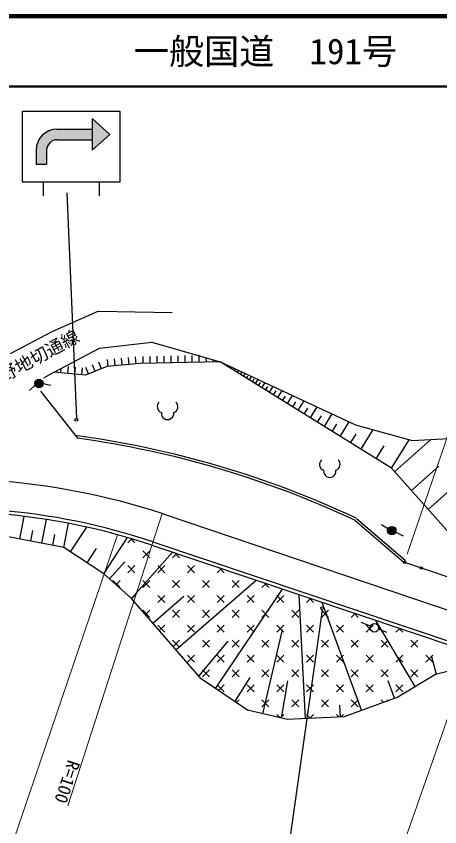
# Model space of a CAD drawing. Units: millimetres, scale not verified. Extents: x 40000 to 680000, y 20000 to 380000.
# Drawn here: x 199969 to 260303, y 264528 to 380000 of the extents above; entities that cross this region are included whole.
import ezdxf
from ezdxf.enums import TextEntityAlignment as Align

# ---------------------------------------------------------------- set-up
doc = ezdxf.new("R2010")
doc.units = ezdxf.units.MM
doc.header["$LTSCALE"] = 1000
for name, color, linetype, lineweight in [('M-BGD', 7, 'Continuous', 25), ('M-BGD-EXST', 7, 'Continuous', 25), ('M-STR-HTXT', 7, 'Continuous', 13), ('M-STR-STRC', 7, 'Continuous', 25), ('M-TTL', 2, 'Continuous', 13), ('M-TTL-LINE', 7, 'Continuous', 50), ('M-TTL-TXT', 7, 'Continuous', 50)]:
    doc.layers.add(name, color=color, linetype=linetype, lineweight=lineweight)
doc.styles.add('ＭＳ ゴシック', font='')
doc.styles.get('ＭＳ ゴシック').set_extended_font_data('MS Gothic')

msp = doc.modelspace()

# ---------------------------------------------------------------- hatches: boundary and pattern name
at = {"layer": 'M-BGD'}
for points in [[(203675, 327299, -0.41421), (202830, 327222, -0.41421), (202753, 328067, -1)], [(253890, 307152, -1), (253042, 306303, -0.41421), (253042, 307152, -0.41421)]]:
    msp.add_hatch(color=256, dxfattribs=at).paths.add_polyline_path(points)
at = {"layer": 'M-STR-STRC'}
for points in [[(210795, 363909), (210795, 365409), (213295, 363159), (210795, 360909), (210795, 362409)], [(205795, 363909), (210795, 363909), (210795, 362409), (205795, 362409, 0.41421), (204295, 360909), (204295, 358909), (202795, 358909), (202795, 360909, -0.41421)]]:
    msp.add_hatch(color=256, dxfattribs=at).paths.add_polyline_path(points)

# ---------------------------------------------------------------- linework, layer by layer
at = {"layer": 'M-BGD'}
for p, q in [((205096, 335102), (211645, 337997)), ((211645, 337997), (222192, 337790)), ((199168, 331931), (205096, 335102)), ((205383, 329280), (211841, 332690)), ((211841, 332690), (219286, 333563)), ((219286, 333563), (229005, 330783)), ((217057, 330457), (216970, 331453)), ((218054, 330517), (218030, 331517)), ((219054, 330541), (219030, 331541)), ((220054, 330566), (220029, 331565)), ((221053, 330590), (221029, 331590)), ((222053, 330614), (222029, 331614)), ((223053, 330638), (223029, 331638)), ((224053, 330663), (224028, 331662)), ((225052, 330687), (225028, 331686)), ((226052, 330711), (226028, 331711)), ((211207, 329411), (210828, 330336)), ((212132, 329789), (211753, 330715)), ((213072, 330110), (212985, 331107)), ((214068, 330197), (213981, 331193)), ((215064, 330284), (214977, 331280)), ((216060, 330370), (215974, 331366)), ((227052, 330735), (227037, 331346)), ((228051, 330759), (228044, 331057)), ((229005, 330783), (248299, 321812)), ((229360, 330562), (229386, 330604)), ((229785, 330298), (229844, 330393)), ((205383, 329280), (203832, 328452)), ((206332, 329189), (206392, 329813)), ((207328, 329093), (207423, 330089)), ((208323, 328998), (208419, 329993)), ((209319, 328903), (209414, 329898)), ((210281, 329032), (209902, 329958)), ((230210, 330034), (230298, 330176)), ((230634, 329770), (230757, 329968)), ((231059, 329506), (231206, 329742)), ((231484, 329242), (231671, 329543)), ((231908, 328978), (232086, 329264)), ((232333, 328714), (232584, 329118)), ((232758, 328450), (232967, 328787)), ((233182, 328186), (233498, 328694)), ((233607, 327922), (233847, 328309)), ((234031, 327658), (234411, 328269)), ((202671, 327427), (201858, 326695)), ((203812, 327682), (204895, 327457)), ((234499, 327368), (234772, 327807)), ((234966, 327078), (235416, 327802)), ((235495, 326748), (235805, 327247)), ((236025, 326419), (236555, 327272)), ((203418, 326591), (208692, 319870)), ((236625, 326046), (236977, 326611)), ((237226, 325673), (237847, 326672)), ((237907, 325249), (238305, 325890)), ((238588, 324826), (239312, 325991)), ((239360, 324346), (239812, 325073)), ((240132, 323866), (240973, 325218)), ((241008, 323322), (241520, 324146)), ((241883, 322777), (242856, 324342)), ((243869, 321543), (244992, 323349)), ((242876, 322160), (243457, 323094)), ((246121, 320143), (247414, 322223)), ((244995, 320843), (245654, 321903)), ((248299, 321812), (256364, 319537)), ((249082, 318303), (250821, 321101)), ((247601, 319223), (248376, 320469)), ((251250, 316955), (252383, 318780)), ((253417, 315608), (255935, 319658)), ((253876, 315095), (258971, 319644)), ((256364, 319537), (261638, 319847)), ((256265, 312418), (260183, 315916)), ((258655, 309742), (265645, 315983)), ((200482, 305508), (201104, 308744)), ((248452, 308452), (255389, 302503)), ((203608, 304908), (204261, 308309)), ((206753, 304304), (207417, 307761)), ((207707, 303679), (210025, 307220)), ((248225, 308186), (255161, 302237)), ((252920, 306975), (251979, 307536)), ((202045, 305208), (202340, 306746)), ((205181, 304606), (205482, 306173)), ((254023, 306504), (255104, 305963)), ((212440, 300581), (215811, 305731)), ((215875, 304971), (216359, 305454)), ((216403, 305443), (216875, 304971)), ((219440, 305113), (265419, 289672)), ((210074, 302130), (211397, 304152)), ((217996, 303849), (218996, 302849)), ((217996, 302849), (218996, 303849)), ((219281, 304639), (265191, 289222)), ((216369, 297066), (222253, 303642)), ((222239, 302849), (222879, 303489)), ((222455, 303633), (223239, 302849)), ((213259, 299849), (215424, 302269)), ((215875, 301728), (216875, 300728)), ((215875, 300728), (216875, 301728)), ((220118, 301728), (221118, 300728)), ((220118, 300728), (221118, 301728)), ((224360, 301728), (225360, 300728)), ((224360, 300728), (225360, 301728)), ((228878, 301453), (229603, 300728)), ((255389, 302503), (255161, 302237)), ((228603, 300728), (229214, 301339)), ((213754, 299607), (214754, 298607)), ((214206, 299059), (214754, 299607)), ((217996, 299607), (218996, 298607)), ((217996, 298607), (218996, 299607)), ((222239, 299607), (223239, 298607)), ((222239, 298607), (223239, 299607)), ((222698, 289748), (234144, 299648)), ((226482, 299607), (227482, 298607)), ((226482, 298607), (227482, 299607)), ((230724, 299607), (231724, 298607)), ((230724, 298607), (231724, 299607)), ((234967, 298607), (235549, 299189)), ((235301, 299273), (235967, 298607)), ((228348, 284210), (237878, 298394)), ((216409, 297019), (216875, 297485)), ((219427, 293530), (223857, 297362)), ((220118, 297485), (221118, 296485)), ((220118, 296485), (221118, 297485)), ((224360, 297485), (225360, 296485)), ((224360, 296485), (225360, 297485)), ((228603, 297485), (229603, 296485)), ((228603, 296485), (229603, 297485)), ((232846, 297485), (233846, 296485)), ((232846, 296485), (233846, 297485)), ((237088, 297485), (238088, 296485)), ((237088, 296485), (238088, 297485)), ((241172, 279930), (240267, 297592)), ((241331, 296485), (241884, 297038)), ((241724, 297093), (242331, 296485)), ((249150, 281118), (243540, 296492)), ((217996, 295364), (218996, 294364)), ((218377, 294744), (218996, 295364)), ((222239, 295364), (223239, 294364)), ((222239, 294364), (223239, 295364)), ((226482, 295364), (227482, 294364)), ((226482, 294364), (227482, 295364)), ((230724, 295364), (231724, 294364)), ((230724, 294364), (231724, 295364)), ((234967, 295364), (235967, 294364)), ((234967, 294364), (235967, 295364)), ((239210, 295364), (240210, 294364)), ((239210, 294364), (240210, 295364)), ((243452, 295364), (244452, 294364)), ((243452, 294364), (244452, 295364)), ((247695, 294364), (248219, 294888)), ((248147, 294912), (248695, 294364)), ((250423, 293085), (249099, 293627)), ((256810, 284490), (251186, 293925)), ((220118, 293243), (221118, 292243)), ((220344, 292469), (221118, 293243)), ((224360, 293243), (225360, 292243)), ((224360, 292243), (225360, 293243)), ((228603, 293243), (229603, 292243)), ((228603, 292243), (229603, 293243)), ((232846, 293243), (233846, 292243)), ((232846, 292243), (233846, 293243)), ((235088, 280628), (237917, 292598)), ((237088, 293243), (238088, 292243)), ((237088, 292243), (238088, 293243)), ((241331, 293243), (242331, 292243)), ((241331, 292243), (242331, 293243)), ((245574, 293243), (246574, 292243)), ((245574, 292243), (246574, 293243)), ((249816, 293243), (250816, 292243)), ((249816, 292243), (250816, 293243)), ((251562, 292711), (252735, 292258)), ((254059, 292243), (254554, 292737)), ((254570, 292732), (255059, 292243)), ((222239, 291121), (223239, 290121)), ((222312, 290194), (223239, 291121)), ((225968, 285967), (230151, 290991)), ((226482, 291121), (227482, 290121)), ((226482, 290121), (227482, 291121)), ((230724, 291121), (231724, 290121)), ((230724, 290121), (231724, 291121)), ((234967, 291121), (235967, 290121)), ((234967, 290121), (235967, 291121)), ((239210, 291121), (240210, 290121)), ((239210, 290121), (240210, 291121)), ((243452, 291121), (244452, 290121)), ((243452, 290121), (244452, 291121)), ((247695, 291121), (248695, 290121)), ((247695, 290121), (248695, 291121)), ((251938, 291121), (252938, 290121)), ((251938, 290121), (252938, 291121)), ((256180, 291121), (257180, 290121)), ((256180, 290121), (257180, 291121)), ((224360, 289000), (225360, 288000)), ((224360, 288000), (225360, 289000)), ((228603, 289000), (229603, 288000)), ((228603, 288000), (229603, 289000)), ((232846, 289000), (233846, 288000)), ((232846, 288000), (233846, 289000)), ((237088, 289000), (238088, 288000)), ((237088, 288000), (238088, 289000)), ((241331, 289000), (242331, 288000)), ((241331, 288000), (242331, 289000)), ((245574, 289000), (246574, 288000)), ((245574, 288000), (246574, 289000)), ((249816, 289000), (250816, 288000)), ((249816, 288000), (250816, 289000)), ((254059, 289000), (255059, 288000)), ((254059, 288000), (255059, 289000)), ((258302, 289000), (259302, 288000)), ((258302, 288000), (259302, 289000)), ((259815, 286240), (259184, 288729)), ((226482, 286879), (227482, 285879)), ((226482, 285879), (227482, 286879)), ((230724, 286879), (231724, 285879)), ((230724, 285879), (231724, 286879)), ((234967, 286879), (235967, 285879)), ((234967, 285879), (235967, 286879)), ((239210, 286879), (240210, 285879)), ((239210, 285879), (240210, 286879)), ((243452, 286879), (244452, 285879)), ((243452, 285879), (244452, 286879)), ((247695, 286879), (248695, 285879)), ((247695, 285879), (248695, 286879)), ((251938, 286879), (252938, 285879)), ((251938, 285879), (252938, 286879)), ((256180, 286879), (257180, 285879)), ((256180, 285879), (257180, 286879)), ((231126, 282343), (233276, 285783)), ((237748, 280000), (238668, 285323)), ((253847, 282832), (252937, 285327)), ((228603, 284757), (229603, 283757)), ((228771, 283925), (229603, 284757)), ((232846, 284757), (233846, 283757)), ((232846, 283757), (233846, 284757)), ((237088, 284757), (238088, 283757)), ((237088, 283757), (238088, 284757)), ((241331, 284757), (242331, 283757)), ((241331, 283757), (242331, 284757)), ((245574, 284757), (246574, 283757)), ((245574, 283757), (246574, 284757)), ((249816, 284757), (250816, 283757)), ((249816, 283757), (250816, 284757)), ((254059, 284757), (255059, 283757)), ((254059, 283757), (255059, 284757)), ((231309, 282220), (231724, 282636)), ((234967, 282636), (235967, 281636)), ((234967, 281636), (235967, 282636)), ((239210, 282636), (240210, 281636)), ((239210, 281636), (240210, 282636)), ((243452, 282636), (244452, 281636)), ((243452, 281636), (244452, 282636)), ((246166, 280186), (246081, 281846)), ((247695, 282636), (248695, 281636)), ((247695, 281636), (248695, 282636)), ((251938, 282636), (252304, 282269)), ((252724, 282422), (252938, 282636)), ((237088, 280515), (237559, 280044)), ((237607, 280033), (238088, 280515)), ((241331, 280515), (241880, 279966)), ((241777, 279961), (242331, 280515)), ((245574, 280515), (245915, 280173)), ((246249, 280190), (246574, 280515))]:
    msp.add_line(p, q, dxfattribs=at)
for points in [[(229005, 330783), (217631, 330507), (212875, 330093), (209842, 328852), (205383, 329280)], [(268927, 298237), (253417, 315608), (229005, 330783)], [(267035, 288070), (259693, 286209), (254317, 283003), (246665, 280212), (238600, 279798), (232913, 281142), (226295, 285588), (216369, 297066), (212440, 300581), (206753, 304304), (193828, 306785), (187521, 306992), (176457, 305338), (166427, 299134), (162933, 282494)], [(356138, 270398), (349589, 271363), (342765, 272880), (335665, 275017), (255161, 302237)]]:
    msp.add_lwpolyline(points, dxfattribs=at)
for centre, radius in [((203214, 327683), 600), ((208533, 322498), 200), ((253466, 306728), 600), ((255305, 302186), 150), ((257674, 301388), 150), ((243551, 295665), 200), ((250985, 292872), 600)]:
    msp.add_circle(centre, radius, dxfattribs=at)
for centre, radius, start, end in [((220936, 324367), 883, 131.56305, 251.28604), ((222112, 324370), 883, 289.00117, 48.72415), ((221526, 323413), 882, 172.28376, 8.00344), ((190135, 184363), 137122, 64.86715, 82.35318), ((190135, 184363), 136772, 64.86715, 82.20238), ((244045, 316147), 883, 131.56305, 251.28604), ((245222, 316150), 883, 289.00117, 48.72415), ((244636, 315192), 882, 172.28376, 8.00344), ((190282, 218526), 91365, 71.38932, 99.72312), ((190282, 218526), 90865, 71.38932, 99.65956)]:
    msp.add_arc(centre, radius, start, end, dxfattribs=at)
at = {"layer": 'M-BGD-EXST'}
msp.add_line((220762, 309175), (266156, 293818), dxfattribs=at)
msp.add_arc((189158, 210972), 103163, 72.1605, 99.64229, dxfattribs=at)
at = {"layer": 'M-STR-HTXT'}
for p, q in [((255679, 303358), (269173, 343063)), ((220762, 309175), (207345, 267495)), ((214373, 306139), (199454, 262143)), ((263866, 287063), (249907, 247151))]:
    msp.add_line(p, q, dxfattribs=at)
at = {"layer": 'M-STR-STRC'}
for p, q in [((200795, 366409), (200795, 357800)), ((214795, 366409), (200795, 366409)), ((214795, 356409), (214795, 366409)), ((210795, 365409), (210795, 360909)), ((210795, 365409), (213295, 363159)), ((205795, 363909), (210795, 363909)), ((213295, 363159), (210795, 360909)), ((205795, 362409), (210795, 362409)), ((202795, 360909), (202795, 358909)), ((204295, 360909), (204295, 358909)), ((202795, 358909), (204295, 358909)), ((200795, 357793), (200795, 356409)), ((200795, 356409), (214795, 356409)), ((203795, 356409), (203795, 354409)), ((211795, 356409), (211795, 354409)), ((208612, 322703), (207222, 354860)), ((243567, 295406), (234665, 232704))]:
    msp.add_line(p, q, dxfattribs=at)
for radius in [3000, 1500]:
    msp.add_arc((205795, 360909), radius, 90, 180, dxfattribs=at)
at = {"layer": 'M-TTL', "lineweight": 140}
msp.add_line((680000, 380000), (40000, 380000), dxfattribs=at)
at = {"layer": 'M-TTL-LINE'}
msp.add_line((40000, 370000), (680000, 370000), dxfattribs=at)

# ---------------------------------------------------------------- texts
at = {"layer": 'M-BGD', "style": 'ＭＳ ゴシック'}
msp.add_text('市道野地切通線', height=1833, rotation=28.64, dxfattribs=at).set_placement((201736, 329144), align=Align.BOTTOM_CENTER)
at = {"layer": 'M-STR-HTXT', "style": 'ＭＳ ゴシック'}
msp.add_text('R=100', height=1833, rotation=251.544, dxfattribs=at).set_placement((205853, 271398), align=Align.BOTTOM_CENTER)
at = {"layer": 'M-TTL-TXT', "style": 'ＭＳ ゴシック'}
msp.add_text('一般国道\u3000191号', height=3666, dxfattribs=at).set_placement((216734, 375000), align=Align.MIDDLE_LEFT)

doc.saveas('drawing.dxf')
